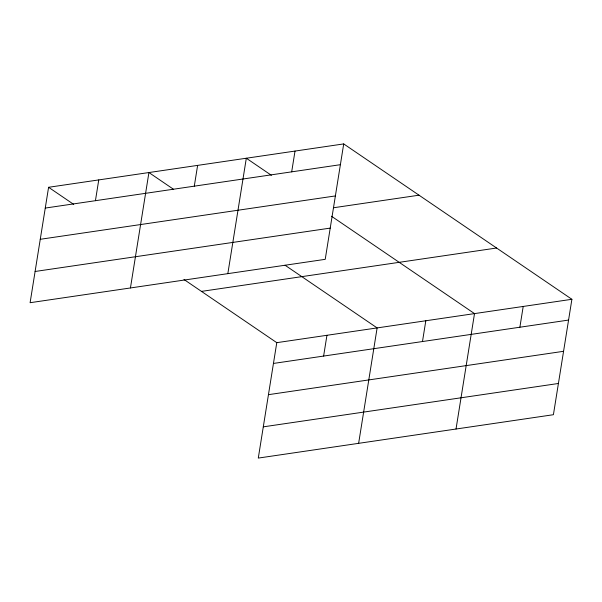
<?xml version="1.0" encoding="UTF-8"?>
<svg xmlns="http://www.w3.org/2000/svg" width="602" height="602" viewBox="0 0 602 602"><rect width="100%" height="100%" fill="white"/><g stroke="black" fill="none" stroke-linecap="round" stroke-linejoin="round"><path stroke-width="0.9" d="M48.589 187.29L30.1 302.708L325.223 259.334L343.712 143.916L48.589 187.29L73.685 204.379M95.432 200.692L98.758 179.915M130.438 287.959L148.927 172.541L173.271 189.118M194.295 186.161L197.622 165.384M227.834 273.647L246.316 158.228L271.419 175.325M291.684 171.848L295.018 151.072M183.979 279.478L276.777 342.666L258.288 458.084L553.411 414.71L571.9 299.292L343.712 143.916M323.62 356.068L326.946 335.291M358.634 443.335L377.123 327.917L285.085 265.249M422.484 341.537L425.817 320.761M456.023 429.023L474.511 313.604L331.506 216.238M519.88 327.225L523.206 306.448M45.255 208.066L340.378 164.692M40.259 239.295L335.382 195.928M333.568 207.75L419.015 195.191M35.104 271.479L330.227 228.105M201.474 291.391L496.597 248.016M276.777 342.666L571.9 299.292M273.451 363.442L568.574 320.068M268.447 394.671L563.57 351.305M263.292 426.848L558.415 383.482"/></g></svg>
